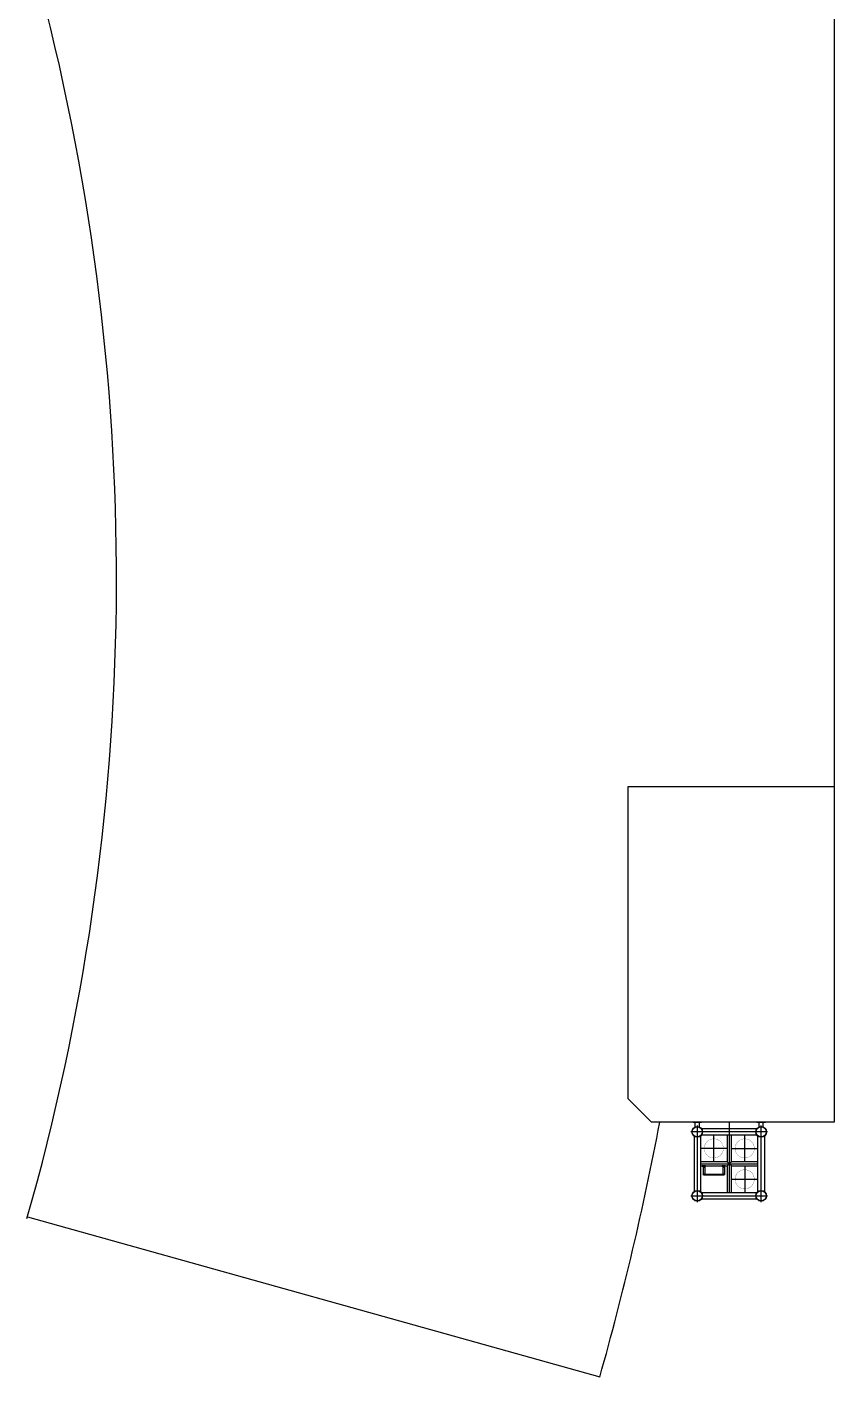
# Model space of a CAD drawing. Header units: millimetres. Extents: x -68474 to 336700, y -113450 to 53663.
# Drawn here: x 52604 to 71550, y -107232 to -75554 of the extents above; entities that cross this region are included whole.
import ezdxf

# ---------------------------------------------------------------- set-up
doc = ezdxf.new("R2010")
doc.units = ezdxf.units.MM
doc.header["$LTSCALE"] = 1000
doc.linetypes.add('s4148a$0$DASHDOT', pattern=[1, 0.5, -0.25, 0, -0.25])
doc.layers.add('s4148a$0$23', color=7, linetype='Continuous')
doc.layers.add('s4148a$0$42', color=7, linetype='Continuous')

# ---------------------------------------------------------------- blocks, each defined once
blk = doc.blocks.new('s4148a$0$FLUE')
at = {"layer": 's4148a$0$42', "color": 5, "linetype": 's4148a$0$DASHDOT'}
for p, q in [((0, 0), (0, -1.656)), ((0.9, -0.231), (-0.9, -0.231)), ((-0.75, -0.081), (-0.75, -1.881)), ((-0.3625, -0.931), (-0.3625, -0.306)), ((0.3625, -0.931), (0.3625, -0.306)), ((0.75, -1.881), (0.75, -0.081)), ((-0.05, -0.6185), (-0.675, -0.6185)), ((0.05, -0.6185), (0.675, -0.6185)), ((-0.675, -0.981), (0.675, -0.981)), ((0.3625, -1.031), (0.3625, -1.656)), ((0.05, -1.3435), (0.675, -1.3435)), ((-0.9, -1.731), (0.9, -1.731))]:
    blk.add_line(p, q, dxfattribs=at)
at = {"layer": 's4148a$0$42', "color": 5, "linetype": 'Continuous'}
for p, q in [((-0.8, -0.1164), (-0.8, -0.006)), ((-0.7, -0.1164), (-0.7, -0.006)), ((0.65, -0.156), (-0.65, -0.156)), ((0.65, -0.306), (-0.65, -0.306)), ((0.7, -0.1164), (0.7, -0.006)), ((0.8, -0.1164), (0.8, -0.006)), ((-0.825, -0.331), (-0.825, -1.631)), ((-0.675, -0.331), (-0.675, -1.631)), ((0.675, -1.631), (0.675, -0.331)), ((0.825, -0.331), (0.825, -1.631)), ((-0.65, -1.656), (0.65, -1.656)), ((0.65, -1.806), (-0.65, -1.806))]:
    blk.add_line(p, q, dxfattribs=at)
at = {"layer": 's4148a$0$42', "color": 10, "linetype": 'Continuous'}
for p, q in [((-0.6125, -1.062), (-0.6125, -1.231)), ((-0.5773, -1.241), (-0.1477, -1.241)), ((-0.5745, -1.062), (-0.5745, -1.231)), ((-0.5745, -1.221), (-0.1505, -1.221)), ((-0.1505, -1.062), (-0.1505, -1.231)), ((-0.1125, -1.062), (-0.1125, -1.231))]:
    blk.add_line(p, q, dxfattribs=at)
at = {"layer": 's4148a$0$42', "color": 5, "linetype": 'Continuous'}
for points in [[(-0.85, 0), (-0.85, -0.006), (-0.65, -0.006), (-0.65, 0)], [(0.65, 0), (0.65, -0.006), (0.85, -0.006), (0.85, 0)]]:
    blk.add_lwpolyline(points, close=True, dxfattribs=at)
for points in [[(-0.05, -0.306), (-0.05, -0.931), (-0.675, -0.931)], [(0.675, -0.931), (0.05, -0.931), (0.05, -0.306)], [(0.05, -0.931), (0, -0.981), (-0.05, -0.931)], [(-0.675, -1.031), (-0.05, -1.031), (-0.05, -1.656)], [(0.05, -1.031), (0, -0.981), (-0.05, -1.031)], [(0.05, -1.656), (0.05, -1.031), (0.675, -1.031)]]:
    blk.add_lwpolyline(points, dxfattribs=at)
at = {"layer": 's4148a$0$42', "color": 2, "linetype": 'Continuous', "const_width": 0.005}
for points in [[(-0.1375, -0.618501, 1), (-0.587501, -0.618501, 1)], [(0.587501, -0.618501, 1), (0.1375, -0.618501, 1)], [(0.587501, -1.343502, 1), (0.1375, -1.343502, 1)]]:
    blk.add_lwpolyline(points, format="xyb", close=True, dxfattribs=at)
at = {"layer": 's4148a$0$42', "color": 10, "linetype": 'Continuous'}
for points in [[(-0.6325, -1.031), (-0.6325, -1.037), (-0.5545, -1.037), (-0.5545, -1.031)], [(-0.6155, -1.037), (-0.6155, -1.062), (-0.5715, -1.062), (-0.5715, -1.037)], [(-0.1705, -1.031), (-0.1705, -1.037), (-0.0925, -1.037), (-0.0925, -1.031)], [(-0.1535, -1.037), (-0.1535, -1.062), (-0.1095, -1.062), (-0.1095, -1.037)]]:
    blk.add_lwpolyline(points, close=True, dxfattribs=at)
at = {"layer": 's4148a$0$42', "color": 5, "linetype": 'Continuous'}
for centre, radius in [((-0.750001, -0.231), 0.125), ((-0.750001, -0.231), 0.119), ((0.750001, -0.231), 0.125), ((0.750001, -0.231), 0.119), ((-0.750001, -1.731003), 0.125), ((-0.750001, -1.731003), 0.119), ((0.750001, -1.731003), 0.125), ((0.750001, -1.731003), 0.119)]:
    blk.add_circle(centre, radius, dxfattribs=at)
at = {"layer": 's4148a$0$42', "color": 10, "linetype": 'Continuous'}
for centre in [(-0.593501, -1.231002), (-0.1315, -1.231002)]:
    blk.add_circle(centre, 0.019, dxfattribs=at)

msp = doc.modelspace()

# ---------------------------------------------------------------- linework, layer by layer
at = {"layer": 's4148a$0$23', "color": 1, "linetype": 'Continuous'}
msp.add_line((52615.6, -103475), (66050.1, -107232.3), dxfattribs=at)
msp.add_lwpolyline([(66824.1, -72749.8), (71550.2, -72749.8), (71550.2, -101250), (67262.8, -101250), (66716.9, -100704.1), (66716.9, -93374.8), (71550.2, -93374.8)], dxfattribs=at)
for radius, start, end in [(54705, 344.06851, 14.63343), (68655, 344.16615, 349.297314)]:
    msp.add_arc((0.1, -88499.9), radius, start, end, dxfattribs=at)

# ---------------------------------------------------------------- block references
at = {"xscale": 999.9979999999999, "yscale": 999.9979999999999, "zscale": 1000}
msp.add_blockref('s4148a$0$FLUE', (69090.5, -101250), dxfattribs=at)

doc.saveas('drawing.dxf')
